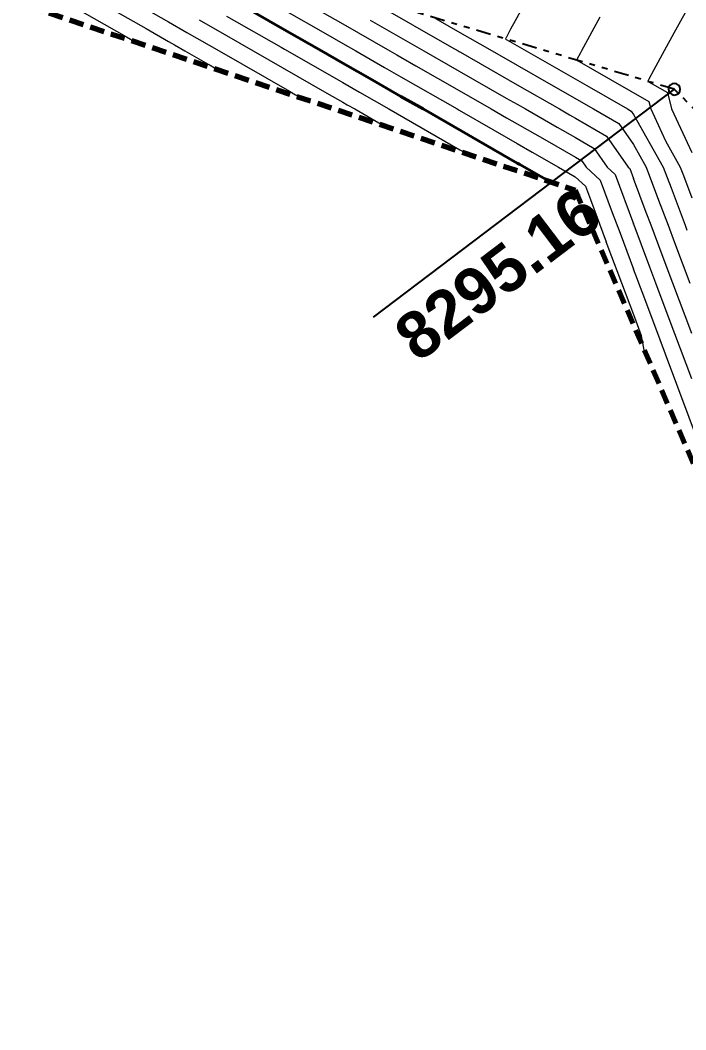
# Model space of a CAD drawing. Extents: x 2799052 to 2815686, y 1319509 to 1336143.
# Drawn here: x 2807511.35 to 2807522.79, y 1327764.8 to 1327782.17 of the extents above; entities that cross this region are included whole.
import ezdxf

# ---------------------------------------------------------------- set-up
doc = ezdxf.new("R2010")
doc.units = 0
doc.header["$LTSCALE"] = 0.5
doc.header["$MEASUREMENT"] = 0
doc.linetypes.add('DASHED', pattern=[0.75, 0.5, -0.25])
doc.linetypes.add('DIVIDE', pattern=[1.25, 0.5, -0.25, 0, -0.25, 0, -0.25])
doc.layers.add('C-Road-Asph-Hach-Bdry', color=64, linetype='Continuous', lineweight=25, plot=False)
for name, color, linetype, lineweight in [('C-TOPO-BDRY', 5, 'DASHED', 70), ('C-Topo-Cont-10th', 8, 'Continuous', 13), ('C-TOPO-CONT-1FT', 7, 'Continuous', 40), ('C-Topo-Ridg', 160, 'DIVIDE', 25), ('C-TOPO-SPOT', 2, 'Continuous', 25)]:
    doc.layers.add(name, color=color, linetype=linetype, lineweight=lineweight)
doc.layers.add('C-TOPO-USER', color=40, linetype='Continuous')
doc.styles.add('Swiss 721 BT', font='swissb.ttf', dxfattribs={"height": 2})

msp = doc.modelspace()

# ---------------------------------------------------------------- linework, layer by layer
at = {"color": 0, "linetype": 'ByBlock'}
for start, end in [(134.15, 314.15), (314.15, 134.15)]:
    msp.add_arc((2807522.596, 1327780.984, 8295.163), 0.1, start, end, dxfattribs=at)
at = {"layer": 'C-Road-Asph-Hach-Bdry'}
msp.add_circle((2807368.688, 1327825.522), 8317.007, dxfattribs=at)
at = {"layer": 'C-TOPO-BDRY'}
for p, q in [((2807502.955, 1327785.296, 8305.199), (2807520.891, 1327779.246, 8305.199)), ((2807520.891, 1327779.246, 8305.199), (2807526.788, 1327765.579, 8305.199))]:
    msp.add_line(p, q, dxfattribs=at)
at = {"layer": 'C-Topo-Cont-10th'}
for points, elevation in [([(2807511.849, 1327782.644), (2807513.175, 1327781.884), (2807513.244, 1327781.844), (2807513.26, 1327781.835), (2807513.261, 1327781.827), (2807513.262, 1327781.827), (2807513.262, 1327781.82), (2807513.263, 1327781.819)], 8296.5), ([(2807512.437, 1327782.644), (2807513.511, 1327782.027), (2807513.895, 1327781.807), (2807513.999, 1327781.748), (2807514.181, 1327781.644), (2807514.578, 1327781.416), (2807514.611, 1327781.397), (2807514.689, 1327781.352), (2807514.701, 1327781.345), (2807514.702, 1327781.34), (2807514.702, 1327781.339), (2807514.703, 1327781.334), (2807514.703, 1327781.333)], 8296.4), ([(2807513.024, 1327782.644), (2807513.895, 1327782.144), (2807514.213, 1327781.962), (2807514.768, 1327781.644), (2807515.98, 1327780.949), (2807516.082, 1327780.89), (2807516.133, 1327780.861), (2807516.142, 1327780.856), (2807516.142, 1327780.852), (2807516.142, 1327780.851), (2807516.143, 1327780.848), (2807516.143, 1327780.848)], 8296.3), ([(2807515.96, 1327782.644), (2807516.895, 1327782.107), (2807517.704, 1327781.644), (2807517.825, 1327781.574), (2807517.895, 1327781.534), (2807518.152, 1327781.386), (2807518.895, 1327780.961), (2807519.448, 1327780.644), (2807519.712, 1327780.492), (2807519.895, 1327780.387), (2807520.368, 1327780.116), (2807520.895, 1327779.814), (2807521.003, 1327779.752), (2807521.078, 1327779.644), (2807521.322, 1327779.417), (2807521.529, 1327778.863), (2807521.664, 1327778.504)], 8295.8), ([(2807517.465, 1327782.453), (2807518.762, 1327781.71), (2807518.878, 1327781.644), (2807518.895, 1327781.634), (2807518.918, 1327781.621), (2807519.895, 1327781.061), (2807520.622, 1327780.644), (2807520.796, 1327780.544), (2807520.895, 1327780.487), (2807521.43, 1327780.178), (2807521.803, 1327779.644), (2807521.83, 1327779.618)], 8295.6), ([(2807520.043, 1327782.495), (2807519.861, 1327782.161), (2807519.781, 1327782.015), (2807519.756, 1327781.969), (2807519.702, 1327781.869), (2807519.698, 1327781.862), (2807519.692, 1327781.852), (2807519.692, 1327781.85), (2807519.693, 1327781.85), (2807519.706, 1327781.842), (2807519.765, 1327781.808), (2807520.169, 1327781.577), (2807521.089, 1327781.047), (2807521.79, 1327780.644), (2807521.856, 1327780.605), (2807521.895, 1327780.55), (2807522.405, 1327779.644), (2807522.539, 1327779.287), (2807522.78, 1327778.644), (2807522.811, 1327778.56)], 8295.4), ([(2807522.895, 1327782.505), (2807522.59, 1327781.948), (2807522.424, 1327781.644), (2807522.244, 1327781.315), (2807522.157, 1327781.155), (2807522.14, 1327781.124), (2807522.139, 1327781.123), (2807522.138, 1327781.121), (2807522.138, 1327781.121), (2807522.138, 1327781.121), (2807522.14, 1327781.12), (2807522.15, 1327781.114), (2807522.213, 1327781.078), (2807522.477, 1327780.926), (2807522.55, 1327780.644), (2807522.895, 1327779.896)], 8295.2), ([(2807514.895, 1327782.244), (2807515.832, 1327781.707), (2807515.895, 1327781.671), (2807515.942, 1327781.644), (2807516.895, 1327781.097), (2807517.183, 1327780.932), (2807517.686, 1327780.644), (2807518.908, 1327779.943), (2807518.984, 1327779.9), (2807518.991, 1327779.896), (2807519.015, 1327779.882)], 8296.1), ([(2807515.895, 1327782.344), (2807516.597, 1327781.941), (2807516.895, 1327781.771), (2807517.117, 1327781.644), (2807517.611, 1327781.36), (2807517.895, 1327781.197), (2807518.861, 1327780.644), (2807518.898, 1327780.622), (2807519.472, 1327780.293), (2807519.895, 1327780.051), (2807520.154, 1327779.902), (2807520.605, 1327779.644), (2807520.893, 1327779.478), (2807521.067, 1327779.316), (2807521.152, 1327779.089), (2807521.426, 1327778.36)], 8295.9), ([(2807518.489, 1327782.203), (2807518.572, 1327782.155), (2807518.868, 1327781.986), (2807519.465, 1327781.644), (2807519.895, 1327781.397), (2807520.473, 1327781.066), (2807521.207, 1327780.644), (2807521.643, 1327780.392), (2807521.895, 1327780.031), (2807522.113, 1327779.644), (2807522.326, 1327779.075), (2807522.488, 1327778.644), (2807522.599, 1327778.347), (2807522.863, 1327777.644)], 8295.5), ([(2807521.317, 1327782.222), (2807521.001, 1327781.644), (2807520.983, 1327781.61), (2807520.921, 1327781.497), (2807520.918, 1327781.492), (2807520.915, 1327781.486), (2807520.915, 1327781.486), (2807520.916, 1327781.485), (2807520.923, 1327781.481), (2807520.957, 1327781.461), (2807521.191, 1327781.327), (2807522.157, 1327780.771), (2807522.19, 1327780.644), (2807522.443, 1327780.096), (2807522.697, 1327779.644), (2807522.751, 1327779.5), (2807522.895, 1327779.116)], 8295.3), ([(2807514.427, 1327782.176), (2807514.895, 1327781.907), (2807515.355, 1327781.644), (2807516.621, 1327780.918), (2807516.895, 1327780.761), (2807516.969, 1327780.718), (2807517.099, 1327780.644), (2807517.445, 1327780.445), (2807517.553, 1327780.383), (2807517.578, 1327780.369), (2807517.583, 1327780.366), (2807517.583, 1327780.365), (2807517.583, 1327780.364), (2807517.583, 1327780.362), (2807517.583, 1327780.362)], 8296.2), ([(2807517.363, 1327782.175), (2807518.291, 1327781.644), (2807518.895, 1327781.297), (2807519.707, 1327780.832), (2807519.895, 1327780.724), (2807520.035, 1327780.644), (2807520.582, 1327780.33), (2807520.895, 1327780.151), (2807521.216, 1327779.965), (2807521.441, 1327779.644), (2807521.576, 1327779.517)], 8295.7), ([(2807519.015, 1327779.882), (2807519.023, 1327779.877), (2807519.023, 1327779.876)], 8296.1), ([(2807521.83, 1327779.618), (2807521.895, 1327779.446)], 8295.6), ([(2807521.576, 1327779.517), (2807521.895, 1327778.666)], 8295.7), ([(2807522.895, 1327776.778), (2807522.571, 1327777.644), (2807522.386, 1327778.135), (2807522.196, 1327778.644), (2807522.114, 1327778.862), (2807521.895, 1327779.446)], 8295.6), ([(2807522.895, 1327775.998), (2807522.508, 1327777.03), (2807522.278, 1327777.644), (2807522.174, 1327777.922), (2807521.904, 1327778.644), (2807521.901, 1327778.65), (2807521.895, 1327778.666)], 8295.7), ([(2807521.664, 1327778.504), (2807521.895, 1327777.887)], 8295.8), ([(2807522.08, 1327776.49), (2807522.073, 1327776.527), (2807522.05, 1327776.651), (2807522.033, 1327776.739), (2807521.915, 1327777.053), (2807521.615, 1327777.856), (2807521.523, 1327778.101), (2807521.426, 1327778.36)], 8295.9), ([(2807524.228, 1327771.512), (2807524.222, 1327771.541), (2807524.188, 1327771.723), (2807524.171, 1327771.815), (2807523.685, 1327773.111), (2807522.443, 1327776.424), (2807522.259, 1327776.915), (2807522.041, 1327777.498), (2807521.986, 1327777.644), (2807521.961, 1327777.71), (2807521.895, 1327777.887)], 8295.8)]:
    msp.add_lwpolyline(points, dxfattribs=dict(at, elevation=elevation))
at = {"layer": 'C-TOPO-CONT-1FT', "elevation": 8296}
msp.add_lwpolyline([(2807515.043, 1327782.496), (2807515.895, 1327782.007), (2807516.529, 1327781.644), (2807516.895, 1327781.434), (2807517.397, 1327781.146), (2807517.895, 1327780.861), (2807518.274, 1327780.644), (2807518.941, 1327780.261), (2807519.231, 1327780.094), (2807519.895, 1327779.714), (2807519.94, 1327779.688), (2807520.018, 1327779.644), (2807520.299, 1327779.482), (2807520.453, 1327779.394), (2807520.453, 1327779.394)], dxfattribs=at)
at = {"layer": 'C-Topo-Ridg'}
for p, q in [((2807522.596, 1327780.984, 8292.461), (2807447.516, 1327803.367, 8292.461)), ((2807535.283, 1327768.198, 8292.461), (2807522.596, 1327780.984, 8292.461))]:
    msp.add_line(p, q, dxfattribs=at)
at = {"layer": 'C-TOPO-SPOT', "color": 2, "linetype": 'Continuous', "lineweight": 25}
msp.add_line((2807522.596, 1327780.984, 8295.163), (2807517.418, 1327777.062, 8294.936), dxfattribs=at)
at = {"layer": 'C-TOPO-USER', "elevation": 8296}
msp.add_lwpolyline([(2807515.043, 1327782.496), (2807515.895, 1327782.007), (2807516.529, 1327781.644), (2807516.895, 1327781.434), (2807517.397, 1327781.146), (2807517.895, 1327780.861), (2807518.274, 1327780.644), (2807518.941, 1327780.261), (2807519.231, 1327780.094), (2807519.895, 1327779.714), (2807519.94, 1327779.688), (2807520.018, 1327779.644), (2807520.299, 1327779.482), (2807520.453, 1327779.394), (2807520.453, 1327779.394)], dxfattribs=at)

# ---------------------------------------------------------------- texts
at = {"layer": 'C-TOPO-SPOT', "color": 2, "lineweight": 25, "style": 'Swiss 721 BT'}
msp.add_text('8295.16', height=0.8, rotation=37.1419, dxfattribs=at).set_placement((2807518.19, 1327776.267, 8294.936))

doc.saveas('drawing.dxf')
